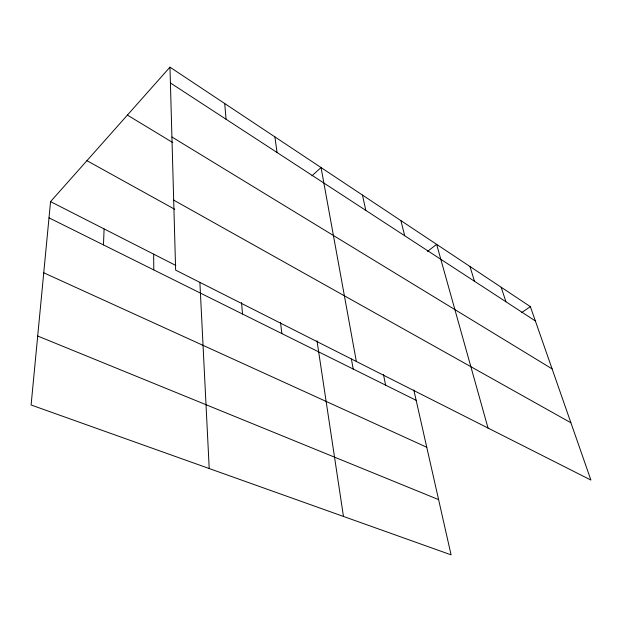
<?xml version="1.0" encoding="UTF-8"?>
<svg xmlns="http://www.w3.org/2000/svg" width="622" height="622" viewBox="0 0 622 622"><rect width="100%" height="100%" fill="white"/><g stroke="black" fill="none" stroke-linecap="round" stroke-linejoin="round"><path stroke-width="0.93" d="M103.462 244.905L104.107 228.919M169.969 67.16L175.637 270.119L590.9 480.06L530.379 306.646L169.969 67.16L50.553 201.637L31.1 404.992L451.082 554.84L413.817 389.994M311.902 175.855L321.053 167.551L356.344 361.475M427.454 251.443L436.636 244.36L488.021 428.045M521.586 312.609L530.379 306.646M37.693 336.028L438.603 499.614M43.742 272.794L426.762 447.257M48.998 217.84L416.149 400.327M50.553 201.637L175.801 265.438M86.924 160.678L174.774 209.311M173.678 200.113L570.91 422.773M127.401 115.093L172.784 142.586M171.921 136.995L552.103 368.893M170.405 82.951L535.379 320.975M501.169 287.24L505.935 301.771M469.983 266.519L474.485 281.261M400.887 220.6L404.689 235.738M362.463 195.067L365.814 210.384M383.432 374.405L385.617 385.15M351.399 359.018L353.187 369.033M316.995 340.77L343.461 516.439M274.893 136.879L277.054 152.499M280.506 322.297L281.867 333.586M224.705 103.532L226.089 119.261M241.538 302.572L242.541 314.032M199.887 282.427L209.217 468.545M153.665 254.157L153.782 269.917"/></g></svg>
